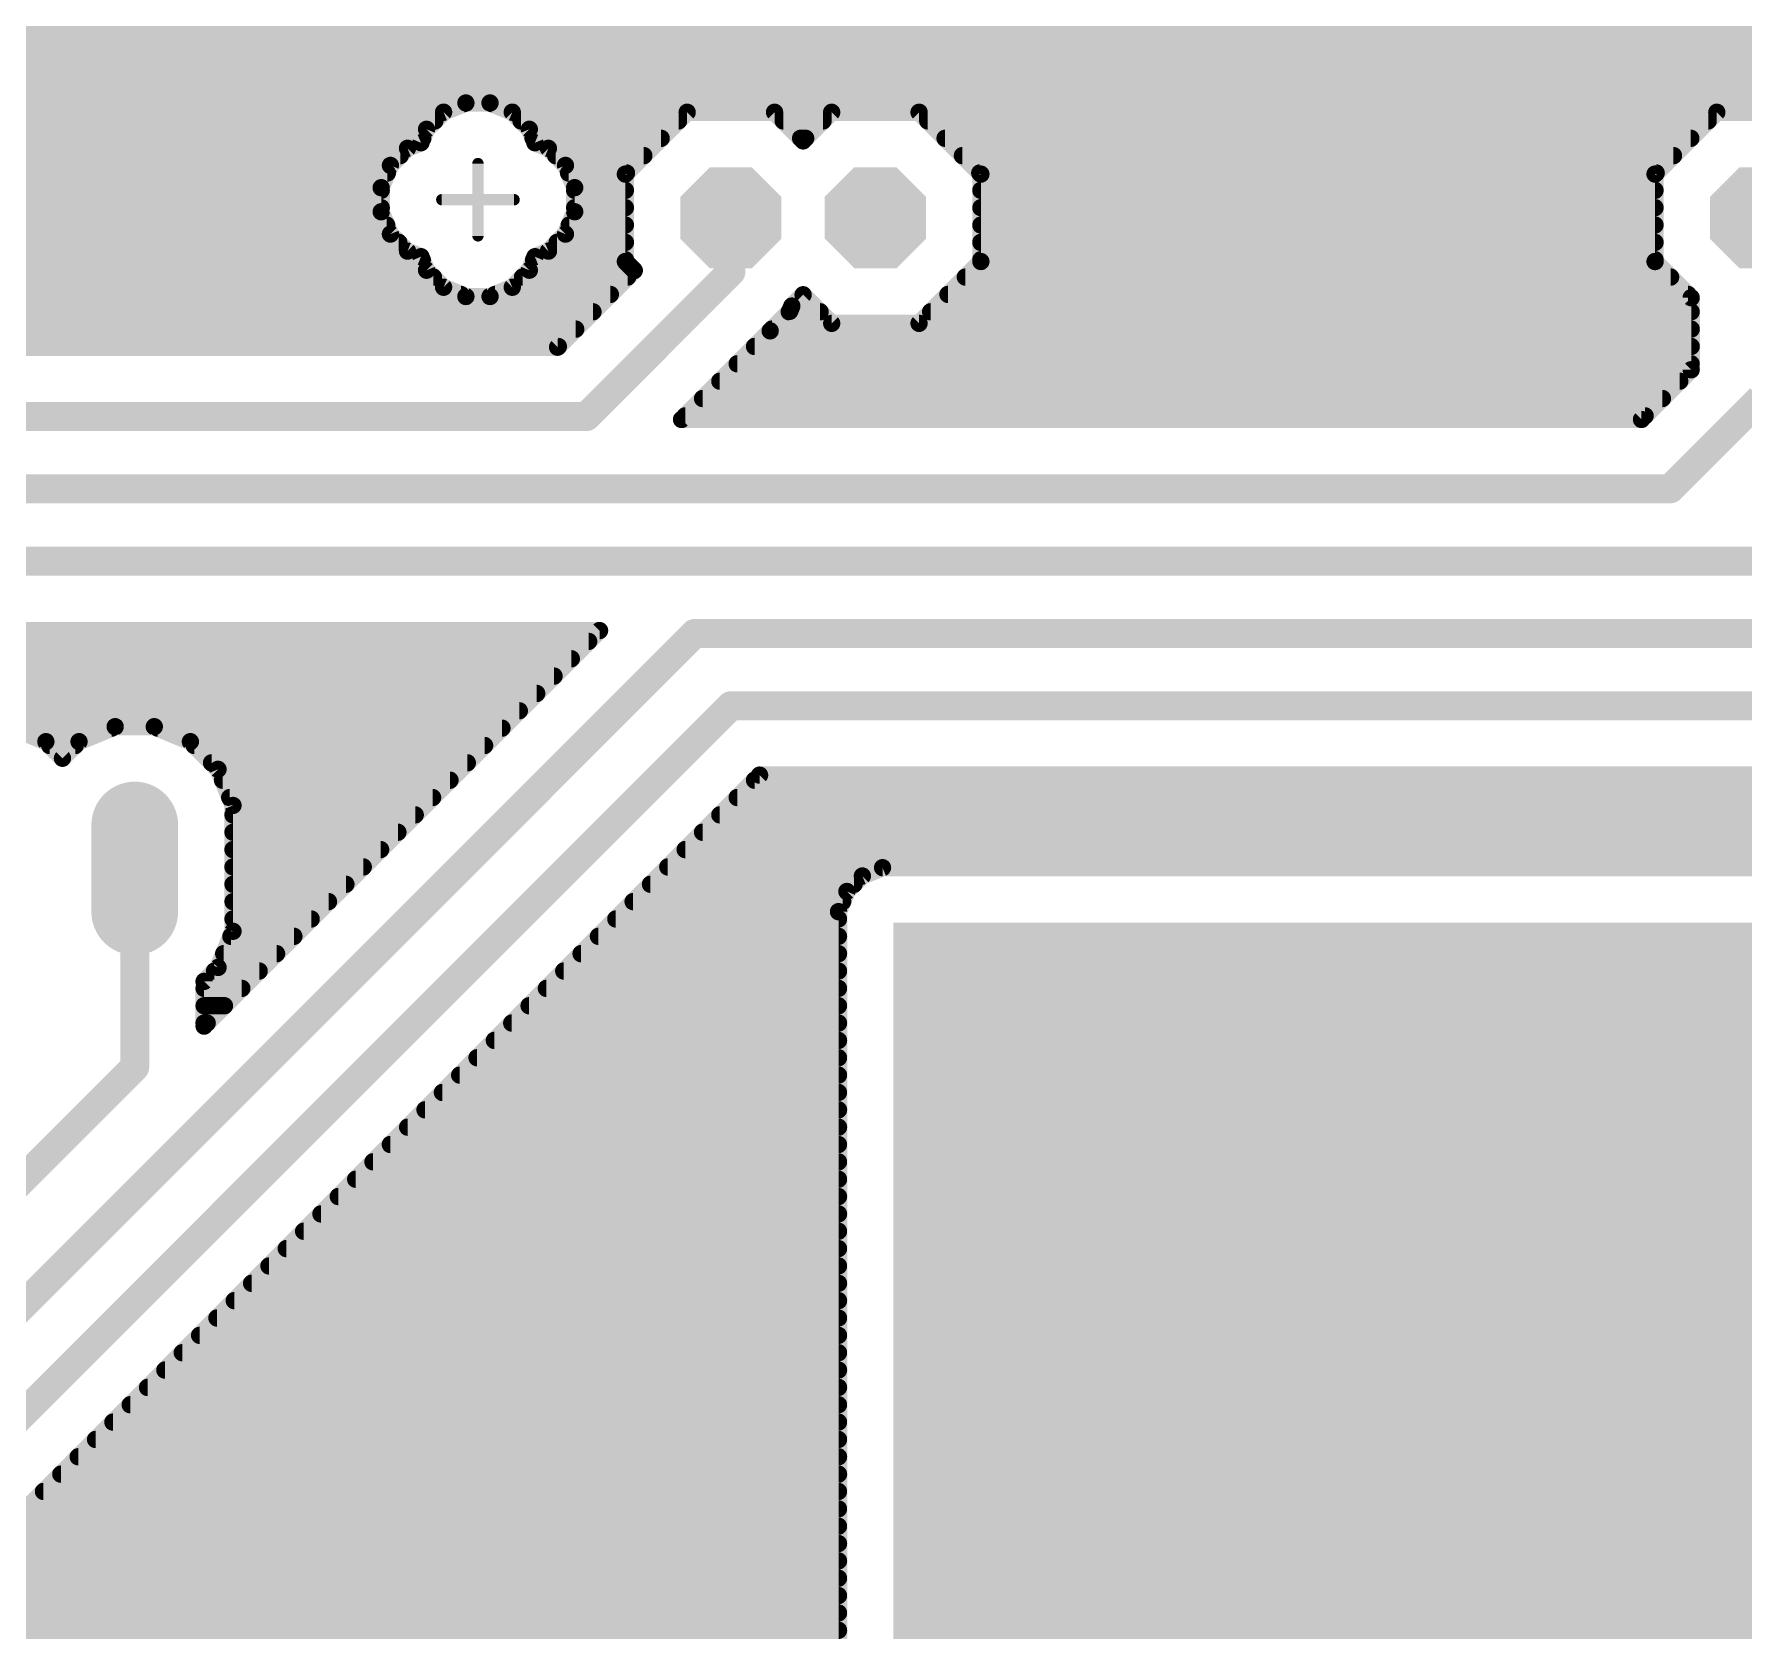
# Model space of a CAD drawing. Header units: millimetres. Extents: x 0 to 653, y 0 to 287.
# Drawn here: x 72.21 to 102.26, y 114.76 to 142.81 of the extents above; entities that cross this region are included whole.
import ezdxf

# ---------------------------------------------------------------- set-up
doc = ezdxf.new("R2010")
doc.units = ezdxf.units.MM
doc.layers.add('16', color=7, linetype='Continuous')
doc.layers.add('17', color=7, linetype='Continuous')

# ---------------------------------------------------------------- blocks, each defined once
blk = doc.blocks.new('RECT')
blk.add_solid([(-0.5, -0.5), (0.5, -0.5), (-0.5, 0.5), (0.5, 0.5)])
blk = doc.blocks.new('LONGP100')
at = {"const_width": 1}
blk.add_lwpolyline([(-0.5, 0), (0.5, 0)], dxfattribs=at)
at = {"const_width": 0.5}
for points in [[(-0.5, 0.25, 1), (-0.5, -0.25)], [(0.5, -0.25, 1), (0.5, 0.25)]]:
    blk.add_lwpolyline(points, format="xyb", dxfattribs=at)
blk = doc.blocks.new('OCTAGONP')
at = {"const_width": 0.5}
blk.add_lwpolyline([(-0.25, -0.1036), (-0.25, 0.1036), (-0.1036, 0.25), (0.1036, 0.25), (0.25, 0.1036), (0.25, -0.1036), (0.1036, -0.25), (-0.1036, -0.25), (-0.25, -0.1036), (-0.25, 0.1036)], dxfattribs=at)

msp = doc.modelspace()

# ---------------------------------------------------------------- linework, layer by layer
at = {"layer": '16'}
for points, const_width in [([(1.168, 142.811), (167.958, 142.811)], 0.305), ([(23.251, 142.506), (167.958, 142.506)], 0.305), ([(23.555, 142.201), (167.958, 142.201)], 0.305), ([(23.86, 141.897), (167.958, 141.897)], 0.305), ([(24.165, 141.592), (79.771, 141.592)], 0.305), ([(79.107, 141.141), (79.407, 141.441)], 0.305), ([(79.407, 141.441), (79.798, 141.603)], 0.305), ([(79.798, 141.603), (80.222, 141.603)], 0.305), ([(80.222, 141.603), (80.613, 141.441)], 0.305), ([(80.249, 141.592), (167.958, 141.592)], 0.305), ([(80.613, 141.441), (80.913, 141.141)], 0.305), ([(82.601, 140.353), (83.687, 141.439)], 0.305), ([(83.687, 141.439), (85.223, 141.439)], 0.305), ([(85.223, 141.439), (85.725, 140.937)], 0.305), ([(85.725, 140.937), (86.227, 141.439)], 0.305), ([(86.227, 141.439), (87.763, 141.439)], 0.305), ([(87.763, 141.439), (88.849, 140.353)], 0.305), ([(100.698, 140.353), (101.784, 141.439)], 0.305), ([(101.784, 141.439), (103.32, 141.439)], 0.305), ([(69.5, 141.287), (79.253, 141.287)], 0.305), ([(79.009, 140.904), (79.107, 141.141)], 0.305), ([(80.767, 141.287), (83.535, 141.287)], 0.305), ([(80.913, 141.141), (81.011, 140.904)], 0.305), ([(85.375, 141.287), (86.075, 141.287)], 0.305), ([(87.915, 141.287), (101.632, 141.287)], 0.305), ([(69.805, 140.982), (79.041, 140.982)], 0.305), ([(78.472, 140.506), (78.772, 140.806)], 0.305), ([(78.772, 140.806), (79.009, 140.904)], 0.305), ([(80.979, 140.982), (83.23, 140.982)], 0.305), ([(81.011, 140.904), (81.248, 140.806)], 0.305), ([(81.248, 140.806), (81.548, 140.506)], 0.305), ([(85.68, 140.982), (85.77, 140.982)], 0.305), ([(88.22, 140.982), (101.327, 140.982)], 0.305), ([(70.11, 140.677), (78.643, 140.677)], 0.305), ([(78.31, 140.115), (78.472, 140.506)], 0.305), ([(80.01, 139.268), (80.01, 140.538)], 0.2), ([(81.377, 140.677), (82.925, 140.677)], 0.305), ([(81.548, 140.506), (81.71, 140.115)], 0.305), ([(88.525, 140.677), (101.022, 140.677)], 0.305), ([(70.415, 140.373), (78.417, 140.373)], 0.305), ([(81.603, 140.373), (82.62, 140.373)], 0.305), ([(82.601, 138.817), (82.601, 140.353)], 0.305), ([(88.83, 140.373), (100.718, 140.373)], 0.305), ([(88.849, 140.353), (88.849, 138.817)], 0.305), ([(100.698, 138.817), (100.698, 140.353)], 0.305), ([(70.434, 140.068), (78.31, 140.068)], 0.305), ([(78.31, 139.691), (78.31, 140.115)], 0.305), ([(81.71, 140.115), (81.71, 139.691)], 0.305), ([(81.71, 140.068), (82.601, 140.068)], 0.305), ([(88.849, 140.068), (100.698, 140.068)], 0.305), ([(70.434, 139.763), (78.31, 139.763)], 0.305), ([(78.472, 139.299), (78.31, 139.691)], 0.305), ([(79.375, 139.903), (80.645, 139.903)], 0.2), ([(81.71, 139.691), (81.548, 139.299)], 0.305), ([(81.71, 139.763), (82.601, 139.763)], 0.305), ([(84.455, 138.633), (84.455, 139.585)], 0.508), ([(88.849, 139.763), (100.698, 139.763)], 0.305), ([(70.434, 139.458), (78.406, 139.458)], 0.305), ([(78.772, 139), (78.472, 139.299)], 0.305), ([(81.548, 139.299), (81.248, 139)], 0.305), ([(81.614, 139.458), (82.601, 139.458)], 0.305), ([(88.849, 139.458), (100.698, 139.458)], 0.305), ([(70.434, 139.153), (78.618, 139.153)], 0.305), ([(79.009, 138.901), (78.772, 139)], 0.305), ([(81.248, 139), (81.011, 138.901)], 0.305), ([(81.402, 139.153), (82.601, 139.153)], 0.305), ([(88.849, 139.153), (100.698, 139.153)], 0.305), ([(70.434, 138.849), (79.031, 138.849)], 0.305), ([(79.107, 138.664), (79.009, 138.901)], 0.305), ([(81.011, 138.901), (80.913, 138.664)], 0.305), ([(80.989, 138.849), (82.601, 138.849)], 0.305), ([(81.915, 136.093), (84.455, 138.633)], 0.508), ([(82.758, 138.66), (82.601, 138.817)], 0.305), ([(88.849, 138.817), (87.763, 137.731)], 0.305), ([(88.849, 138.849), (100.698, 138.849)], 0.305), ([(101.333, 138.182), (100.698, 138.817)], 0.305), ([(70.161, 138.544), (79.228, 138.544)], 0.305), ([(79.407, 138.365), (79.107, 138.664)], 0.305), ([(80.913, 138.664), (80.613, 138.365)], 0.305), ([(80.793, 138.544), (82.642, 138.544)], 0.305), ([(81.41, 137.312), (82.758, 138.66)], 0.305), ([(88.576, 138.544), (100.972, 138.544)], 0.305), ([(69.856, 138.239), (79.71, 138.239)], 0.305), ([(79.798, 138.202), (79.407, 138.365)], 0.305), ([(80.222, 138.202), (79.798, 138.202)], 0.305), ([(80.613, 138.365), (80.222, 138.202)], 0.305), ([(80.31, 138.239), (82.337, 138.239)], 0.305), ([(85.725, 138.233), (85.527, 138.035)], 0.305), ([(86.227, 137.731), (85.725, 138.233)], 0.305), ([(88.271, 138.239), (101.276, 138.239)], 0.305), ([(101.333, 136.915), (101.333, 138.182)], 0.305), ([(69.551, 137.934), (82.032, 137.934)], 0.305), ([(85.489, 137.942), (85.146, 137.599)], 0.305), ([(85.481, 137.934), (86.024, 137.934)], 0.305), ([(85.527, 138.035), (85.489, 137.942)], 0.305), ([(87.966, 137.934), (101.333, 137.934)], 0.305), ([(65.808, 137.629), (81.728, 137.629)], 0.305), ([(85.146, 137.599), (83.588, 136.042)], 0.305), ([(85.176, 137.629), (101.333, 137.629)], 0.305), ([(87.763, 137.731), (86.227, 137.731)], 0.305), ([(65.491, 137.312), (81.41, 137.312)], 0.305), ([(65.504, 137.325), (81.423, 137.325)], 0.305), ([(84.871, 137.325), (101.333, 137.325)], 0.305), ([(84.566, 137.02), (101.333, 137.02)], 0.305), ([(100.46, 136.042), (101.333, 136.915)], 0.305), ([(84.261, 136.715), (101.133, 136.715)], 0.305), ([(83.957, 136.41), (100.828, 136.41)], 0.305), ([(100.965, 134.823), (102.552, 136.41)], 0.508), ([(46.672, 136.093), (81.915, 136.093)], 0.508), ([(83.588, 136.042), (100.46, 136.042)], 0.305), ([(83.652, 136.105), (100.523, 136.105)], 0.305), ([(49.212, 134.823), (100.965, 134.823)], 0.508), ([(51.752, 133.553), (118.11, 133.553)], 0.508), ([(68.897, 117.36), (83.82, 132.283)], 0.508), ([(83.82, 132.283), (135.255, 132.283)], 0.508), ([(82.147, 132.333), (52.972, 132.333)], 0.305), ([(52.972, 132.143), (81.956, 132.143)], 0.305), ([(75.197, 125.384), (82.147, 132.333)], 0.305), ([(52.972, 131.838), (81.651, 131.838)], 0.305), ([(52.972, 131.533), (81.347, 131.533)], 0.305), ([(52.972, 131.229), (81.042, 131.229)], 0.305), ([(52.972, 130.924), (80.737, 130.924)], 0.305), ([(69.532, 116.09), (84.455, 131.013)], 0.508), ([(84.455, 131.013), (153.035, 131.013)], 0.508), ([(71.781, 130.644), (72.416, 130.381)], 0.305), ([(71.842, 130.619), (73.573, 130.619)], 0.305), ([(72.999, 130.381), (73.634, 130.644)], 0.305), ([(73.634, 130.644), (74.321, 130.644)], 0.305), ([(74.321, 130.644), (74.956, 130.381)], 0.305), ([(74.382, 130.619), (80.432, 130.619)], 0.305), ([(72.416, 130.381), (72.707, 130.09)], 0.305), ([(72.483, 130.314), (72.932, 130.314)], 0.305), ([(72.707, 130.09), (72.999, 130.381)], 0.305), ([(74.956, 130.381), (75.442, 129.896)], 0.305), ([(75.023, 130.314), (80.127, 130.314)], 0.305), ([(75.328, 130.009), (79.823, 130.009)], 0.305), ([(84.96, 129.793), (70.223, 115.057)], 0.305), ([(75.442, 129.896), (75.705, 129.261)], 0.305), ([(75.521, 129.705), (79.518, 129.705)], 0.305), ([(84.871, 129.705), (167.958, 129.705)], 0.305), ([(153.278, 129.793), (84.96, 129.793)], 0.305), ([(75.647, 129.4), (79.213, 129.4)], 0.305), ([(84.566, 129.4), (167.958, 129.4)], 0.305), ([(75.705, 129.261), (75.705, 127.05)], 0.305), ([(75.705, 129.095), (78.908, 129.095)], 0.305), ([(84.261, 129.095), (167.958, 129.095)], 0.305), ([(75.705, 128.79), (78.603, 128.79)], 0.305), ([(83.957, 128.79), (167.958, 128.79)], 0.305), ([(75.705, 128.485), (78.299, 128.485)], 0.305), ([(83.652, 128.485), (167.958, 128.485)], 0.305), ([(73.978, 124.663), (73.978, 128.155)], 0.508), ([(75.705, 128.181), (77.994, 128.181)], 0.305), ([(83.347, 128.181), (167.958, 128.181)], 0.305), ([(86.766, 128.021), (87.121, 128.168)], 0.305), ([(87.121, 128.168), (167.958, 128.168)], 0.305), ([(75.705, 127.876), (77.689, 127.876)], 0.305), ([(83.042, 127.876), (86.621, 127.876)], 0.305), ([(86.494, 127.749), (86.766, 128.021)], 0.305), ([(75.705, 127.571), (77.384, 127.571)], 0.305), ([(82.737, 127.571), (86.42, 127.571)], 0.305), ([(86.347, 127.395), (86.494, 127.749)], 0.305), ([(75.705, 127.266), (77.079, 127.266)], 0.305), ([(82.433, 127.266), (86.347, 127.266)], 0.305), ([(86.347, 97.269), (86.347, 127.395)], 0.305), ([(75.705, 127.05), (75.442, 126.415)], 0.305), ([(75.668, 126.961), (76.775, 126.961)], 0.305), ([(82.128, 126.961), (86.347, 126.961)], 0.305), ([(75.542, 126.657), (76.47, 126.657)], 0.305), ([(81.823, 126.657), (86.347, 126.657)], 0.305), ([(75.442, 126.415), (75.197, 126.17)], 0.305), ([(75.379, 126.352), (76.165, 126.352)], 0.305), ([(81.518, 126.352), (86.347, 126.352)], 0.305), ([(75.197, 126.17), (75.197, 125.384)], 0.305), ([(75.197, 126.047), (75.86, 126.047)], 0.305), ([(81.213, 126.047), (86.347, 126.047)], 0.305), ([(75.197, 125.742), (75.555, 125.742)], 0.305), ([(80.909, 125.742), (86.347, 125.742)], 0.305), ([(75.197, 125.437), (75.251, 125.437)], 0.305), ([(80.604, 125.437), (86.347, 125.437)], 0.305), ([(80.299, 125.133), (86.347, 125.133)], 0.305), ([(67.945, 118.63), (73.978, 124.663)], 0.508), ([(79.994, 124.828), (86.347, 124.828)], 0.305), ([(79.689, 124.523), (86.347, 124.523)], 0.305), ([(79.385, 124.218), (86.347, 124.218)], 0.305), ([(79.08, 123.913), (86.347, 123.913)], 0.305), ([(78.775, 123.609), (86.347, 123.609)], 0.305), ([(78.47, 123.304), (86.347, 123.304)], 0.305), ([(78.165, 122.999), (86.347, 122.999)], 0.305), ([(77.861, 122.694), (86.347, 122.694)], 0.305), ([(77.556, 122.389), (86.347, 122.389)], 0.305), ([(77.251, 122.085), (86.347, 122.085)], 0.305), ([(76.946, 121.78), (86.347, 121.78)], 0.305), ([(76.641, 121.475), (86.347, 121.475)], 0.305), ([(76.337, 121.17), (86.347, 121.17)], 0.305), ([(76.032, 120.865), (86.347, 120.865)], 0.305), ([(75.727, 120.561), (86.347, 120.561)], 0.305), ([(75.422, 120.256), (86.347, 120.256)], 0.305), ([(75.118, 119.951), (86.347, 119.951)], 0.305), ([(74.813, 119.646), (86.347, 119.646)], 0.305), ([(74.508, 119.341), (86.347, 119.341)], 0.305), ([(74.203, 119.037), (86.347, 119.037)], 0.305), ([(73.898, 118.732), (86.347, 118.732)], 0.305), ([(73.594, 118.427), (86.347, 118.427)], 0.305), ([(73.289, 118.122), (86.347, 118.122)], 0.305), ([(72.984, 117.817), (86.347, 117.817)], 0.305), ([(72.679, 117.513), (86.347, 117.513)], 0.305), ([(72.374, 117.208), (86.347, 117.208)], 0.305), ([(72.07, 116.903), (86.347, 116.903)], 0.305), ([(71.765, 116.598), (86.347, 116.598)], 0.305), ([(71.46, 116.293), (86.347, 116.293)], 0.305), ([(71.155, 115.989), (86.347, 115.989)], 0.305), ([(70.85, 115.684), (86.347, 115.684)], 0.305), ([(70.546, 115.379), (86.347, 115.379)], 0.305), ([(70.241, 115.074), (86.347, 115.074)], 0.305), ([(52.972, 114.769), (86.347, 114.769)], 0.305)]:
    msp.add_lwpolyline(points, dxfattribs=dict(at, const_width=const_width))
for points, const_width in [([(79.436, 141.37, -1), (79.377, 141.511)], 0.152), ([(79.353, 141.495, -1), (79.46, 141.387)], 0.152), ([(79.798, 141.527, -1), (79.798, 141.679)], 0.152), ([(79.769, 141.673, -1), (79.827, 141.532)], 0.152), ([(79.771, 141.668, -1), (79.771, 141.516)], 0.152), ([(80.193, 141.532, -1), (80.251, 141.673)], 0.152), ([(80.249, 141.516, -1), (80.249, 141.668)], 0.152), ([(80.222, 141.679, -1), (80.222, 141.527)], 0.152), ([(80.559, 141.387, -1), (80.667, 141.495)], 0.152), ([(80.642, 141.511, -1), (80.584, 141.37)], 0.152), ([(83.687, 141.363, -1), (83.687, 141.516)], 0.152), ([(83.633, 141.493, -1), (83.741, 141.385)], 0.152), ([(85.169, 141.385, -1), (85.277, 141.493)], 0.152), ([(85.223, 141.516, -1), (85.223, 141.363)], 0.152), ([(86.227, 141.363, -1), (86.227, 141.516)], 0.152), ([(86.173, 141.493, -1), (86.281, 141.385)], 0.152), ([(87.709, 141.385, -1), (87.817, 141.493)], 0.152), ([(87.763, 141.516, -1), (87.763, 141.363)], 0.152), ([(101.784, 141.363, -1), (101.784, 141.516)], 0.152), ([(101.731, 141.493, -1), (101.838, 141.385)], 0.152), ([(79.161, 141.087, -1), (79.053, 141.195)], 0.152), ([(79.037, 141.17, -1), (79.177, 141.112)], 0.152), ([(79.253, 141.363, -1), (79.253, 141.211)], 0.152), ([(80.767, 141.211, -1), (80.767, 141.363)], 0.152), ([(80.843, 141.112, -1), (80.983, 141.17)], 0.152), ([(80.967, 141.195, -1), (80.859, 141.087)], 0.152), ([(83.535, 141.363, -1), (83.535, 141.211)], 0.152), ([(85.375, 141.211, -1), (85.375, 141.363)], 0.152), ([(86.075, 141.363, -1), (86.075, 141.211)], 0.152), ([(87.915, 141.211, -1), (87.915, 141.363)], 0.152), ([(101.632, 141.363, -1), (101.632, 141.211)], 0.152), ([(78.801, 140.735, -1), (78.743, 140.876)], 0.152), ([(78.718, 140.86, -1), (78.826, 140.752)], 0.152), ([(79.079, 140.875, -1), (78.938, 140.933)], 0.152), ([(78.98, 140.974, -1), (79.038, 140.834)], 0.152), ([(79.041, 141.058, -1), (79.041, 140.906)], 0.152), ([(80.979, 140.906, -1), (80.979, 141.058)], 0.152), ([(80.982, 140.834, -1), (81.04, 140.974)], 0.152), ([(81.082, 140.933, -1), (80.941, 140.875)], 0.152), ([(81.195, 140.752, -1), (81.302, 140.86)], 0.152), ([(81.278, 140.876, -1), (81.219, 140.735)], 0.152), ([(83.23, 141.058, -1), (83.23, 140.906)], 0.152), ([(85.68, 140.906, -1), (85.68, 141.058)], 0.152), ([(85.779, 140.883, -1), (85.671, 140.991)], 0.152), ([(85.779, 140.991, -1), (85.671, 140.883)], 0.152), ([(85.77, 141.058, -1), (85.77, 140.906)], 0.152), ([(88.22, 140.906, -1), (88.22, 141.058)], 0.152), ([(101.327, 141.058, -1), (101.327, 140.906)], 0.152), ([(78.526, 140.452, -1), (78.418, 140.56)], 0.152), ([(78.402, 140.535, -1), (78.542, 140.477)], 0.152), ([(78.643, 140.754, -1), (78.643, 140.601)], 0.152), ([(79.96, 140.538, -1), (80.06, 140.538)], 0.1), ([(81.377, 140.601, -1), (81.377, 140.754)], 0.152), ([(81.478, 140.477, -1), (81.618, 140.535)], 0.152), ([(81.602, 140.56, -1), (81.494, 140.452)], 0.152), ([(82.925, 140.754, -1), (82.925, 140.601)], 0.152), ([(88.525, 140.601, -1), (88.525, 140.754)], 0.152), ([(101.022, 140.754, -1), (101.022, 140.601)], 0.152), ([(78.417, 140.449, -1), (78.417, 140.296)], 0.152), ([(81.603, 140.296, -1), (81.603, 140.449)], 0.152), ([(82.525, 140.353, -1), (82.677, 140.353)], 0.152), ([(82.655, 140.299, -1), (82.547, 140.407)], 0.152), ([(82.62, 140.449, -1), (82.62, 140.296)], 0.152), ([(88.83, 140.296, -1), (88.83, 140.449)], 0.152), ([(88.773, 140.353, -1), (88.925, 140.353)], 0.152), ([(88.903, 140.407, -1), (88.795, 140.299)], 0.152), ([(100.622, 140.353, -1), (100.775, 140.353)], 0.152), ([(100.752, 140.299, -1), (100.644, 140.407)], 0.152), ([(100.718, 140.449, -1), (100.718, 140.296)], 0.152), ([(78.234, 140.115, -1), (78.386, 140.115)], 0.152), ([(78.38, 140.085, -1), (78.239, 140.144)], 0.152), ([(78.31, 140.144, -1), (78.31, 139.992)], 0.152), ([(81.634, 140.115, -1), (81.786, 140.115)], 0.152), ([(81.71, 139.992, -1), (81.71, 140.144)], 0.152), ([(81.781, 140.144, -1), (81.64, 140.085)], 0.152), ([(82.601, 140.144, -1), (82.601, 139.992)], 0.152), ([(88.849, 139.992, -1), (88.849, 140.144)], 0.152), ([(100.698, 140.144, -1), (100.698, 139.992)], 0.152), ([(78.239, 139.662, -1), (78.38, 139.72)], 0.152), ([(78.386, 139.691, -1), (78.234, 139.691)], 0.152), ([(78.31, 139.839, -1), (78.31, 139.687)], 0.152), ([(79.375, 139.853, -1), (79.375, 139.953)], 0.1), ([(80.645, 139.953, -1), (80.645, 139.853)], 0.1), ([(81.71, 139.687, -1), (81.71, 139.839)], 0.152), ([(81.786, 139.691, -1), (81.634, 139.691)], 0.152), ([(81.64, 139.72, -1), (81.781, 139.662)], 0.152), ([(82.601, 139.839, -1), (82.601, 139.687)], 0.152), ([(84.328, 139.585, -1), (84.582, 139.585)], 0.254), ([(88.849, 139.687, -1), (88.849, 139.839)], 0.152), ([(100.698, 139.839, -1), (100.698, 139.687)], 0.152), ([(78.418, 139.245, -1), (78.526, 139.353)], 0.152), ([(78.406, 139.534, -1), (78.406, 139.382)], 0.152), ([(81.494, 139.353, -1), (81.602, 139.245)], 0.152), ([(81.614, 139.382, -1), (81.614, 139.534)], 0.152), ([(82.601, 139.534, -1), (82.601, 139.382)], 0.152), ([(88.849, 139.382, -1), (88.849, 139.534)], 0.152), ([(100.698, 139.534, -1), (100.698, 139.382)], 0.152), ([(78.542, 139.328, -1), (78.402, 139.27)], 0.152), ([(78.618, 139.23, -1), (78.618, 139.077)], 0.152), ([(78.743, 138.929, -1), (78.801, 139.07)], 0.152), ([(78.826, 139.054, -1), (78.718, 138.946)], 0.152), ([(80.06, 139.268, -1), (79.96, 139.268)], 0.1), ([(81.302, 138.946, -1), (81.195, 139.054)], 0.152), ([(81.219, 139.07, -1), (81.278, 138.929)], 0.152), ([(81.402, 139.077, -1), (81.402, 139.23)], 0.152), ([(81.618, 139.27, -1), (81.478, 139.328)], 0.152), ([(82.601, 139.23, -1), (82.601, 139.077)], 0.152), ([(88.849, 139.077, -1), (88.849, 139.23)], 0.152), ([(100.698, 139.23, -1), (100.698, 139.077)], 0.152), ([(78.938, 138.872, -1), (79.079, 138.931)], 0.152), ([(79.038, 138.972, -1), (78.98, 138.831)], 0.152), ([(79.031, 138.925, -1), (79.031, 138.772)], 0.152), ([(80.989, 138.772, -1), (80.989, 138.925)], 0.152), ([(81.04, 138.831, -1), (80.982, 138.972)], 0.152), ([(80.941, 138.931, -1), (81.082, 138.872)], 0.152), ([(82.547, 138.763, -1), (82.655, 138.871)], 0.152), ([(82.677, 138.817, -1), (82.525, 138.817)], 0.152), ([(82.601, 138.925, -1), (82.601, 138.772)], 0.152), ([(84.365, 138.722, -1), (84.545, 138.543)], 0.254), ([(88.849, 138.772, -1), (88.849, 138.925)], 0.152), ([(88.925, 138.817, -1), (88.773, 138.817)], 0.152), ([(88.795, 138.871, -1), (88.903, 138.763)], 0.152), ([(100.644, 138.763, -1), (100.752, 138.871)], 0.152), ([(100.775, 138.817, -1), (100.622, 138.817)], 0.152), ([(100.698, 138.925, -1), (100.698, 138.772)], 0.152), ([(79.053, 138.61, -1), (79.161, 138.718)], 0.152), ([(79.177, 138.693, -1), (79.037, 138.635)], 0.152), ([(79.228, 138.62, -1), (79.228, 138.468)], 0.152), ([(80.793, 138.468, -1), (80.793, 138.62)], 0.152), ([(80.983, 138.635, -1), (80.843, 138.693)], 0.152), ([(80.859, 138.718, -1), (80.967, 138.61)], 0.152), ([(82.642, 138.62, -1), (82.642, 138.468)], 0.152), ([(82.704, 138.714, -1), (82.812, 138.606)], 0.152), ([(82.812, 138.714, -1), (82.704, 138.606)], 0.152), ([(84.582, 138.633, -1), (84.328, 138.633)], 0.254), ([(88.576, 138.468, -1), (88.576, 138.62)], 0.152), ([(100.972, 138.62, -1), (100.972, 138.468)], 0.152), ([(79.377, 138.294, -1), (79.436, 138.435)], 0.152), ([(79.46, 138.419, -1), (79.353, 138.311)], 0.152), ([(79.71, 138.315, -1), (79.71, 138.163)], 0.152), ([(79.798, 138.126, -1), (79.798, 138.279)], 0.152), ([(79.827, 138.273, -1), (79.769, 138.132)], 0.152), ([(80.251, 138.132, -1), (80.193, 138.273)], 0.152), ([(80.222, 138.279, -1), (80.222, 138.126)], 0.152), ([(80.31, 138.163, -1), (80.31, 138.315)], 0.152), ([(80.667, 138.311, -1), (80.559, 138.419)], 0.152), ([(80.584, 138.435, -1), (80.642, 138.294)], 0.152), ([(82.337, 138.315, -1), (82.337, 138.163)], 0.152), ([(85.671, 138.179, -1), (85.779, 138.287)], 0.152), ([(85.671, 138.287, -1), (85.779, 138.179)], 0.152), ([(88.271, 138.163, -1), (88.271, 138.315)], 0.152), ([(101.257, 138.182, -1), (101.409, 138.182)], 0.152), ([(101.276, 138.315, -1), (101.276, 138.163)], 0.152), ([(101.387, 138.236, -1), (101.279, 138.128)], 0.152), ([(82.032, 138.01, -1), (82.032, 137.858)], 0.152), ([(85.481, 137.858, -1), (85.481, 138.01)], 0.152), ([(85.559, 137.913, -1), (85.418, 137.971)], 0.152), ([(85.435, 137.996, -1), (85.543, 137.888)], 0.152), ([(85.581, 137.981, -1), (85.473, 138.089)], 0.152), ([(85.457, 138.064, -1), (85.597, 138.006)], 0.152), ([(86.024, 138.01, -1), (86.024, 137.858)], 0.152), ([(87.966, 137.858, -1), (87.966, 138.01)], 0.152), ([(101.333, 138.01, -1), (101.333, 137.858)], 0.152), ([(81.728, 137.706, -1), (81.728, 137.553)], 0.152), ([(85.2, 137.545, -1), (85.092, 137.653)], 0.152), ([(85.092, 137.653, -1), (85.2, 137.545)], 0.152), ([(85.176, 137.553, -1), (85.176, 137.706)], 0.152), ([(86.227, 137.655, -1), (86.227, 137.807)], 0.152), ([(86.281, 137.785, -1), (86.173, 137.677)], 0.152), ([(87.817, 137.677, -1), (87.709, 137.785)], 0.152), ([(87.763, 137.807, -1), (87.763, 137.655)], 0.152), ([(101.333, 137.706, -1), (101.333, 137.553)], 0.152), ([(81.464, 137.258, -1), (81.356, 137.366)], 0.152), ([(81.41, 137.388, -1), (81.41, 137.236)], 0.152), ([(81.423, 137.401, -1), (81.423, 137.248)], 0.152), ([(84.871, 137.248, -1), (84.871, 137.401)], 0.152), ([(101.333, 137.401, -1), (101.333, 137.248)], 0.152), ([(84.566, 136.944, -1), (84.566, 137.096)], 0.152), ([(101.279, 136.969, -1), (101.387, 136.861)], 0.152), ([(101.333, 137.096, -1), (101.333, 136.944)], 0.152), ([(84.261, 136.639, -1), (84.261, 136.791)], 0.152), ([(101.133, 136.791, -1), (101.133, 136.639)], 0.152), ([(101.409, 136.915, -1), (101.257, 136.915)], 0.152), ([(83.957, 136.334, -1), (83.957, 136.486)], 0.152), ([(100.828, 136.486, -1), (100.828, 136.334)], 0.152), ([(82.005, 136.003, -1), (81.825, 136.182)], 0.254), ([(81.915, 136.22, -1), (81.915, 135.966)], 0.254), ([(83.588, 135.966, -1), (83.588, 136.118)], 0.152), ([(83.642, 135.988, -1), (83.534, 136.096)], 0.152), ([(83.652, 136.029, -1), (83.652, 136.182)], 0.152), ([(100.514, 135.988, -1), (100.406, 136.096)], 0.152), ([(100.46, 136.118, -1), (100.46, 135.966)], 0.152), ([(100.523, 136.182, -1), (100.523, 136.029)], 0.152), ([(101.055, 134.733, -1), (100.875, 134.912)], 0.254), ([(100.965, 134.95, -1), (100.965, 134.696)], 0.254), ([(83.82, 132.156, -1), (83.82, 132.41)], 0.254), ([(83.73, 132.372, -1), (83.91, 132.193)], 0.254), ([(81.956, 132.219, -1), (81.956, 132.067)], 0.152), ([(82.093, 132.387, -1), (82.201, 132.28)], 0.152), ([(82.147, 132.41, -1), (82.147, 132.257)], 0.152), ([(81.651, 131.914, -1), (81.651, 131.762)], 0.152), ([(81.347, 131.61, -1), (81.347, 131.457)], 0.152), ([(81.042, 131.305, -1), (81.042, 131.152)], 0.152), ([(80.737, 131, -1), (80.737, 130.848)], 0.152), ([(84.455, 130.886, -1), (84.455, 131.14)], 0.254), ([(84.365, 131.102, -1), (84.545, 130.923)], 0.254), ([(73.634, 130.568, -1), (73.634, 130.721)], 0.152), ([(73.573, 130.695, -1), (73.573, 130.543)], 0.152), ([(73.605, 130.715, -1), (73.663, 130.574)], 0.152), ([(74.292, 130.574, -1), (74.35, 130.715)], 0.152), ([(74.382, 130.543, -1), (74.382, 130.695)], 0.152), ([(74.321, 130.721, -1), (74.321, 130.568)], 0.152), ([(80.432, 130.695, -1), (80.432, 130.543)], 0.152), ([(72.362, 130.328, -1), (72.47, 130.435)], 0.152), ([(72.445, 130.452, -1), (72.387, 130.311)], 0.152), ([(72.483, 130.238, -1), (72.483, 130.39)], 0.152), ([(73.028, 130.311, -1), (72.97, 130.452)], 0.152), ([(72.932, 130.39, -1), (72.932, 130.238)], 0.152), ([(72.945, 130.435, -1), (73.053, 130.328)], 0.152), ([(74.902, 130.328, -1), (75.01, 130.435)], 0.152), ([(74.985, 130.452, -1), (74.927, 130.311)], 0.152), ([(75.023, 130.238, -1), (75.023, 130.39)], 0.152), ([(80.127, 130.39, -1), (80.127, 130.238)], 0.152), ([(72.761, 130.036, -1), (72.654, 130.144)], 0.152), ([(72.761, 130.144, -1), (72.654, 130.036)], 0.152), ([(75.328, 129.933, -1), (75.328, 130.086)], 0.152), ([(79.823, 130.086, -1), (79.823, 129.933)], 0.152), ([(75.371, 129.866, -1), (75.512, 129.925)], 0.152), ([(75.496, 129.949, -1), (75.388, 129.842)], 0.152), ([(75.521, 129.628, -1), (75.521, 129.781)], 0.152), ([(79.518, 129.781, -1), (79.518, 129.628)], 0.152), ([(84.871, 129.628, -1), (84.871, 129.781)], 0.152), ([(84.96, 129.717, -1), (84.96, 129.87)], 0.152), ([(84.906, 129.847, -1), (85.014, 129.74)], 0.152), ([(75.647, 129.324, -1), (75.647, 129.476)], 0.152), ([(79.213, 129.476, -1), (79.213, 129.324)], 0.152), ([(84.566, 129.324, -1), (84.566, 129.476)], 0.152), ([(75.629, 129.261, -1), (75.781, 129.261)], 0.152), ([(75.705, 129.019, -1), (75.705, 129.171)], 0.152), ([(75.775, 129.29, -1), (75.634, 129.232)], 0.152), ([(78.908, 129.171, -1), (78.908, 129.019)], 0.152), ([(84.261, 129.019, -1), (84.261, 129.171)], 0.152), ([(75.705, 128.714, -1), (75.705, 128.866)], 0.152), ([(78.603, 128.866, -1), (78.603, 128.714)], 0.152), ([(83.957, 128.714, -1), (83.957, 128.866)], 0.152), ([(75.705, 128.409, -1), (75.705, 128.562)], 0.152), ([(78.299, 128.562, -1), (78.299, 128.409)], 0.152), ([(83.652, 128.409, -1), (83.652, 128.562)], 0.152), ([(73.85, 128.155, -1), (74.105, 128.155)], 0.254), ([(75.705, 128.104, -1), (75.705, 128.257)], 0.152), ([(77.994, 128.257, -1), (77.994, 128.104)], 0.152), ([(83.347, 128.104, -1), (83.347, 128.257)], 0.152), ([(87.121, 128.092, -1), (87.121, 128.244)], 0.152), ([(87.091, 128.238, -1), (87.15, 128.097)], 0.152), ([(75.705, 127.8, -1), (75.705, 127.952)], 0.152), ([(77.689, 127.952, -1), (77.689, 127.8)], 0.152), ([(83.042, 127.8, -1), (83.042, 127.952)], 0.152), ([(86.621, 127.952, -1), (86.621, 127.8)], 0.152), ([(86.795, 127.951, -1), (86.737, 128.091)], 0.152), ([(86.712, 128.075, -1), (86.82, 127.967)], 0.152), ([(75.705, 127.495, -1), (75.705, 127.647)], 0.152), ([(77.384, 127.647, -1), (77.384, 127.495)], 0.152), ([(82.737, 127.495, -1), (82.737, 127.647)], 0.152), ([(86.548, 127.696, -1), (86.44, 127.803)], 0.152), ([(86.42, 127.647, -1), (86.42, 127.495)], 0.152), ([(86.424, 127.779, -1), (86.565, 127.72)], 0.152), ([(75.705, 127.19, -1), (75.705, 127.342)], 0.152), ([(77.079, 127.342, -1), (77.079, 127.19)], 0.152), ([(82.433, 127.19, -1), (82.433, 127.342)], 0.152), ([(86.271, 127.395, -1), (86.424, 127.395)], 0.152), ([(86.418, 127.365, -1), (86.277, 127.424)], 0.152), ([(86.347, 127.342, -1), (86.347, 127.19)], 0.152), ([(75.668, 126.885, -1), (75.668, 127.038)], 0.152), ([(75.781, 127.05, -1), (75.629, 127.05)], 0.152), ([(75.634, 127.079, -1), (75.775, 127.02)], 0.152), ([(76.775, 127.038, -1), (76.775, 126.885)], 0.152), ([(82.128, 126.885, -1), (82.128, 127.038)], 0.152), ([(86.347, 127.038, -1), (86.347, 126.885)], 0.152), ([(75.542, 126.58, -1), (75.542, 126.733)], 0.152), ([(76.47, 126.733, -1), (76.47, 126.58)], 0.152), ([(81.823, 126.58, -1), (81.823, 126.733)], 0.152), ([(86.347, 126.733, -1), (86.347, 126.58)], 0.152), ([(75.379, 126.276, -1), (75.379, 126.428)], 0.152), ([(75.512, 126.386, -1), (75.371, 126.444)], 0.152), ([(75.388, 126.469, -1), (75.496, 126.361)], 0.152), ([(76.165, 126.428, -1), (76.165, 126.276)], 0.152), ([(81.518, 126.276, -1), (81.518, 126.428)], 0.152), ([(86.347, 126.428, -1), (86.347, 126.276)], 0.152), ([(75.121, 126.17, -1), (75.273, 126.17)], 0.152), ([(75.251, 126.116, -1), (75.143, 126.224)], 0.152), ([(75.197, 125.971, -1), (75.197, 126.123)], 0.152), ([(75.86, 126.123, -1), (75.86, 125.971)], 0.152), ([(81.213, 125.971, -1), (81.213, 126.123)], 0.152), ([(86.347, 126.123, -1), (86.347, 125.971)], 0.152), ([(75.197, 125.666, -1), (75.197, 125.818)], 0.152), ([(75.555, 125.818, -1), (75.555, 125.666)], 0.152), ([(80.909, 125.666, -1), (80.909, 125.818)], 0.152), ([(86.347, 125.818, -1), (86.347, 125.666)], 0.152), ([(75.197, 125.361, -1), (75.197, 125.514)], 0.152), ([(75.251, 125.33, -1), (75.143, 125.437)], 0.152), ([(75.273, 125.384, -1), (75.121, 125.384)], 0.152), ([(75.251, 125.514, -1), (75.251, 125.361)], 0.152), ([(80.604, 125.361, -1), (80.604, 125.514)], 0.152), ([(86.347, 125.514, -1), (86.347, 125.361)], 0.152), ([(80.299, 125.056, -1), (80.299, 125.209)], 0.152), ([(86.347, 125.209, -1), (86.347, 125.056)], 0.152), ([(74.105, 124.663, -1), (73.85, 124.663)], 0.254), ([(73.888, 124.752, -1), (74.067, 124.573)], 0.254), ([(79.994, 124.752, -1), (79.994, 124.904)], 0.152), ([(86.347, 124.904, -1), (86.347, 124.752)], 0.152), ([(79.689, 124.447, -1), (79.689, 124.599)], 0.152), ([(86.347, 124.599, -1), (86.347, 124.447)], 0.152), ([(79.385, 124.142, -1), (79.385, 124.294)], 0.152), ([(86.347, 124.294, -1), (86.347, 124.142)], 0.152), ([(79.08, 123.837, -1), (79.08, 123.99)], 0.152), ([(86.347, 123.99, -1), (86.347, 123.837)], 0.152), ([(78.775, 123.532, -1), (78.775, 123.685)], 0.152), ([(86.347, 123.685, -1), (86.347, 123.532)], 0.152), ([(78.47, 123.228, -1), (78.47, 123.38)], 0.152), ([(86.347, 123.38, -1), (86.347, 123.228)], 0.152), ([(78.165, 122.923, -1), (78.165, 123.075)], 0.152), ([(86.347, 123.075, -1), (86.347, 122.923)], 0.152), ([(77.861, 122.618, -1), (77.861, 122.77)], 0.152), ([(86.347, 122.77, -1), (86.347, 122.618)], 0.152), ([(77.556, 122.313, -1), (77.556, 122.466)], 0.152), ([(86.347, 122.466, -1), (86.347, 122.313)], 0.152), ([(77.251, 122.008, -1), (77.251, 122.161)], 0.152), ([(86.347, 122.161, -1), (86.347, 122.008)], 0.152), ([(76.946, 121.704, -1), (76.946, 121.856)], 0.152), ([(86.347, 121.856, -1), (86.347, 121.704)], 0.152), ([(76.641, 121.399, -1), (76.641, 121.551)], 0.152), ([(86.347, 121.551, -1), (86.347, 121.399)], 0.152), ([(76.337, 121.094, -1), (76.337, 121.246)], 0.152), ([(86.347, 121.246, -1), (86.347, 121.094)], 0.152), ([(76.032, 120.789, -1), (76.032, 120.942)], 0.152), ([(86.347, 120.942, -1), (86.347, 120.789)], 0.152), ([(75.727, 120.484, -1), (75.727, 120.637)], 0.152), ([(86.347, 120.637, -1), (86.347, 120.484)], 0.152), ([(75.422, 120.18, -1), (75.422, 120.332)], 0.152), ([(86.347, 120.332, -1), (86.347, 120.18)], 0.152), ([(75.118, 119.875, -1), (75.118, 120.027)], 0.152), ([(86.347, 120.027, -1), (86.347, 119.875)], 0.152), ([(74.813, 119.57, -1), (74.813, 119.722)], 0.152), ([(86.347, 119.722, -1), (86.347, 119.57)], 0.152), ([(74.508, 119.265, -1), (74.508, 119.418)], 0.152), ([(86.347, 119.418, -1), (86.347, 119.265)], 0.152), ([(74.203, 118.96, -1), (74.203, 119.113)], 0.152), ([(86.347, 119.113, -1), (86.347, 118.96)], 0.152), ([(73.898, 118.656, -1), (73.898, 118.808)], 0.152), ([(86.347, 118.808, -1), (86.347, 118.656)], 0.152), ([(73.594, 118.351, -1), (73.594, 118.503)], 0.152), ([(86.347, 118.503, -1), (86.347, 118.351)], 0.152), ([(73.289, 118.046, -1), (73.289, 118.198)], 0.152), ([(86.347, 118.198, -1), (86.347, 118.046)], 0.152), ([(72.984, 117.741, -1), (72.984, 117.894)], 0.152), ([(86.347, 117.894, -1), (86.347, 117.741)], 0.152), ([(72.679, 117.436, -1), (72.679, 117.589)], 0.152), ([(86.347, 117.589, -1), (86.347, 117.436)], 0.152), ([(72.374, 117.132, -1), (72.374, 117.284)], 0.152), ([(86.347, 117.284, -1), (86.347, 117.132)], 0.152), ([(86.347, 116.979, -1), (86.347, 116.827)], 0.152), ([(86.347, 116.674, -1), (86.347, 116.522)], 0.152), ([(86.347, 116.37, -1), (86.347, 116.217)], 0.152), ([(86.347, 116.065, -1), (86.347, 115.912)], 0.152), ([(86.347, 115.76, -1), (86.347, 115.608)], 0.152), ([(86.347, 115.455, -1), (86.347, 115.303)], 0.152), ([(86.347, 115.15, -1), (86.347, 114.998)], 0.152), ([(86.347, 114.846, -1), (86.347, 114.693)], 0.152)]:
    msp.add_lwpolyline(points, format="xyb", dxfattribs=dict(at, const_width=const_width))

# ---------------------------------------------------------------- block references
at = {"layer": '16', "xscale": -80.645, "yscale": 29.845, "rotation": 180}
msp.add_blockref('RECT', (127.635, 112.28), dxfattribs=at)
at = {"layer": '17'}
for name, p, xscale, yscale, rotation in [('OCTAGONP', (84.455, 139.585), -1.778, 1.778, 180), ('OCTAGONP', (84.455, 139.585), -1.778, 1.778, 180), ('OCTAGONP', (86.995, 139.585), -1.778, 1.778, 180), ('OCTAGONP', (86.995, 139.585), -1.778, 1.778, 180), ('OCTAGONP', (102.552, 139.585), -1.778, 1.778, 180), ('OCTAGONP', (102.552, 139.585), -1.778, 1.778, 180), ('LONGP100', (73.978, 128.155), -1.524, 1.524, 90), ('LONGP100', (73.978, 128.155), -1.524, 1.524, 90)]:
    msp.add_blockref(name, p, dxfattribs=dict(at, xscale=xscale, yscale=yscale, rotation=rotation))

doc.saveas('drawing.dxf')
